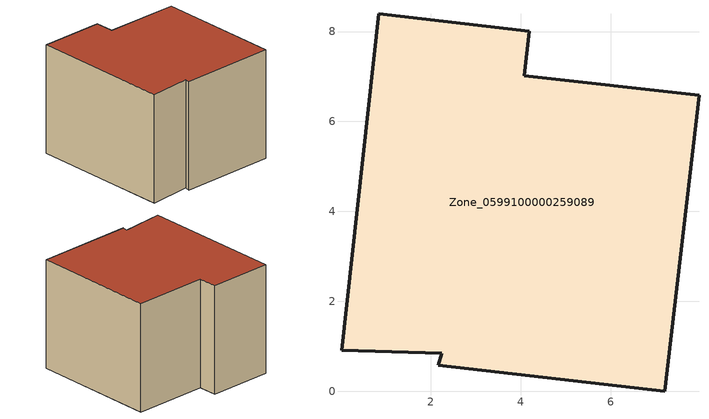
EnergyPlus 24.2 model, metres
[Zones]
Zone_0599100000259089
 floor ground (C_G): 0.01,0.91 0.84,8.4 4.18,8.01 4.07,7.02 7.96,6.58 7.2,0 2.16,0.58 2.24,0.85 z0
 wall outside (C_F): 7.2,0 7.96,6.58 4.07,7.02 4.18,8.01 0.84,8.4 0.01,0.91 2.24,0.85 2.16,0.58 7.2,0 z0:5.76
 roof outside (C_R): 2.16,0.58 7.2,0 7.96,6.58 4.07,7.02 4.18,8.01 0.84,8.4 0.01,0.91 2.24,0.85 z5.76
[BUILDING]
Pand.0599100000259089: North Axis=0; Terrain=City; Loads Convergence Tolerance Value=0.04; Temperature Convergence Tolerance Value=0.4; Solar Distribution=FullExterior; Maximum Number of Warmup Days=25; Minimum Number of Warmup Days=1
[Site:Location]
Rotterdam.The.Hague.AP_ZH_NLD Design_Conditions: Latitude=51.96; Longitude=4.45; Time Zone=1; Elevation=-4.5
[SITE:GROUNDTEMPERATURE:BUILDINGSURFACE]
18, 18, 18, 18, 18, 18, 18, 18, 18, 18, 18, 18
[MATERIAL] Thermal Absorptance=0.9; Solar Absorptance=0.7; Visible Absorptance=0.7
Name | Roughness | Thickness | Conductivity | Density | Specific Heat
G.TI.1975-1991 | MediumSmooth | 0.15 | 0.288461 | 540 | 1210
F.TI.1975-1991 | Rough | 0.3 | 0.230769 | 1920 | 840
R.TI.1975-1991 | MediumRough | 0.2 | 0.153846 | 1500 | 1000
[CONSTRUCTION]
C_G: G.TI.1975-1991
C_F: F.TI.1975-1991
C_R: R.TI.1975-1991
[ZONE]
Zone_0599100000259089: Type=1; Multiplier=1; Ceiling Height=Autocalculate; Volume=Autocalculate; Floor Area=autocalculate; Part of Total Floor Area=Yes
[ZONEINFILTRATION:DESIGNFLOWRATE]
Infil_Zone_0599100000259089: Zone or ZoneList or Space or SpaceList=Zone_0599100000259089; Schedule=AlwaysOn; Design Flow Rate Calculation Method=Flow/Area; Flow Rate per Floor Area=0.003; Constant Term Coefficient=1; Temperature Term Coefficient=0; Velocity Term Coefficient=0; Velocity Squared Term Coefficient=0
[HVACTEMPLATE:ZONE:IDEALLOADSAIRSYSTEM]
Zone_0599100000259089: Maximum Heating Supply Air Temperature=50; Minimum Cooling Supply Air Temperature=13; Maximum Heating Supply Air Humidity Ratio=0.0156; Minimum Cooling Supply Air Humidity Ratio=0.0077; Heating Limit=NoLimit; Cooling Limit=NoLimit; Dehumidification Control Type=ConstantSensibleHeatRatio; Cooling Sensible Heat Ratio=0.7; Dehumidification Setpoint=60; Humidification Control Type=None; Humidification Setpoint=30; Outdoor Air Method=None; Outdoor Air Flow Rate per Person=0.00944; Outdoor Air Flow Rate per Zone Floor Area=0; Outdoor Air Flow Rate per Zone=0; Demand Controlled Ventilation Type=None; Outdoor Air Economizer Type=NoEconomizer; Heat Recovery Type=None; Sensible Heat Recovery Effectiveness=0.7; Latent Heat Recovery Effectiveness=0.65
[ZONECONTROL:THERMOSTAT]
ThermostatControl_Zone_0599100000259089: Zone or ZoneList=Zone_0599100000259089; Control Type Schedule=DualSetpointControlType; Control 1=Thermostat_Zone_0599100000259089; Temperature Difference Between Cutout And Setpoint=0
[THERMOSTATSETPOINT:DUALSETPOINT]
Thermostat_Zone_0599100000259089: Heating Setpoint Temperature Schedule=HeatingSetpoint_Zone_0599100000259089; Cooling Setpoint Temperature Schedule=CoolingSetpoint_Zone_0599100000259089
[SCHEDULE:COMPACT]
HeatingSetpoint_Zone_0599100000259089: Through: 12/31, For: AllDays, Until: 24:00, 21
CoolingSetpoint_Zone_0599100000259089: Through: 12/31, For: AllDays, Until: 24:00, 24
DualSetpointControlType: Through: 12/31, For: AllDays, Until: 24:00, 4
AlwaysOn: Through: 12/31, For: AllDays, Until: 24:00, 1
